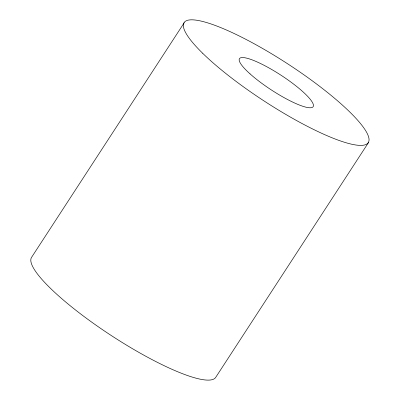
<?xml version="1.0" encoding="UTF-8"?>
<svg xmlns="http://www.w3.org/2000/svg" width="400" height="400" viewBox="0 0 400 400"><rect width="100%" height="100%" fill="white"/><g stroke="black" fill="none" stroke-linecap="round" stroke-linejoin="round"><path stroke-width="0.6" d="M184.21 22.75L31.52 257.415A109.905 22 33.1 0 0 111.765 335.845A109.905 22 33.1 0 0 215.79 377.25L368.48 142.585M250.07 73.895A43.96 8.8 33.1 0 0 312.24 107.41A43.96 8.8 33.1 0 0 266.73 66.705A43.96 8.8 33.1 0 0 250.07 73.895M202.79 53.39A109.905 22 33.1 0 0 362.265 145.335A109.905 22 33.1 0 0 263.985 49.28A109.905 22 33.1 0 0 202.79 53.39"/></g></svg>
